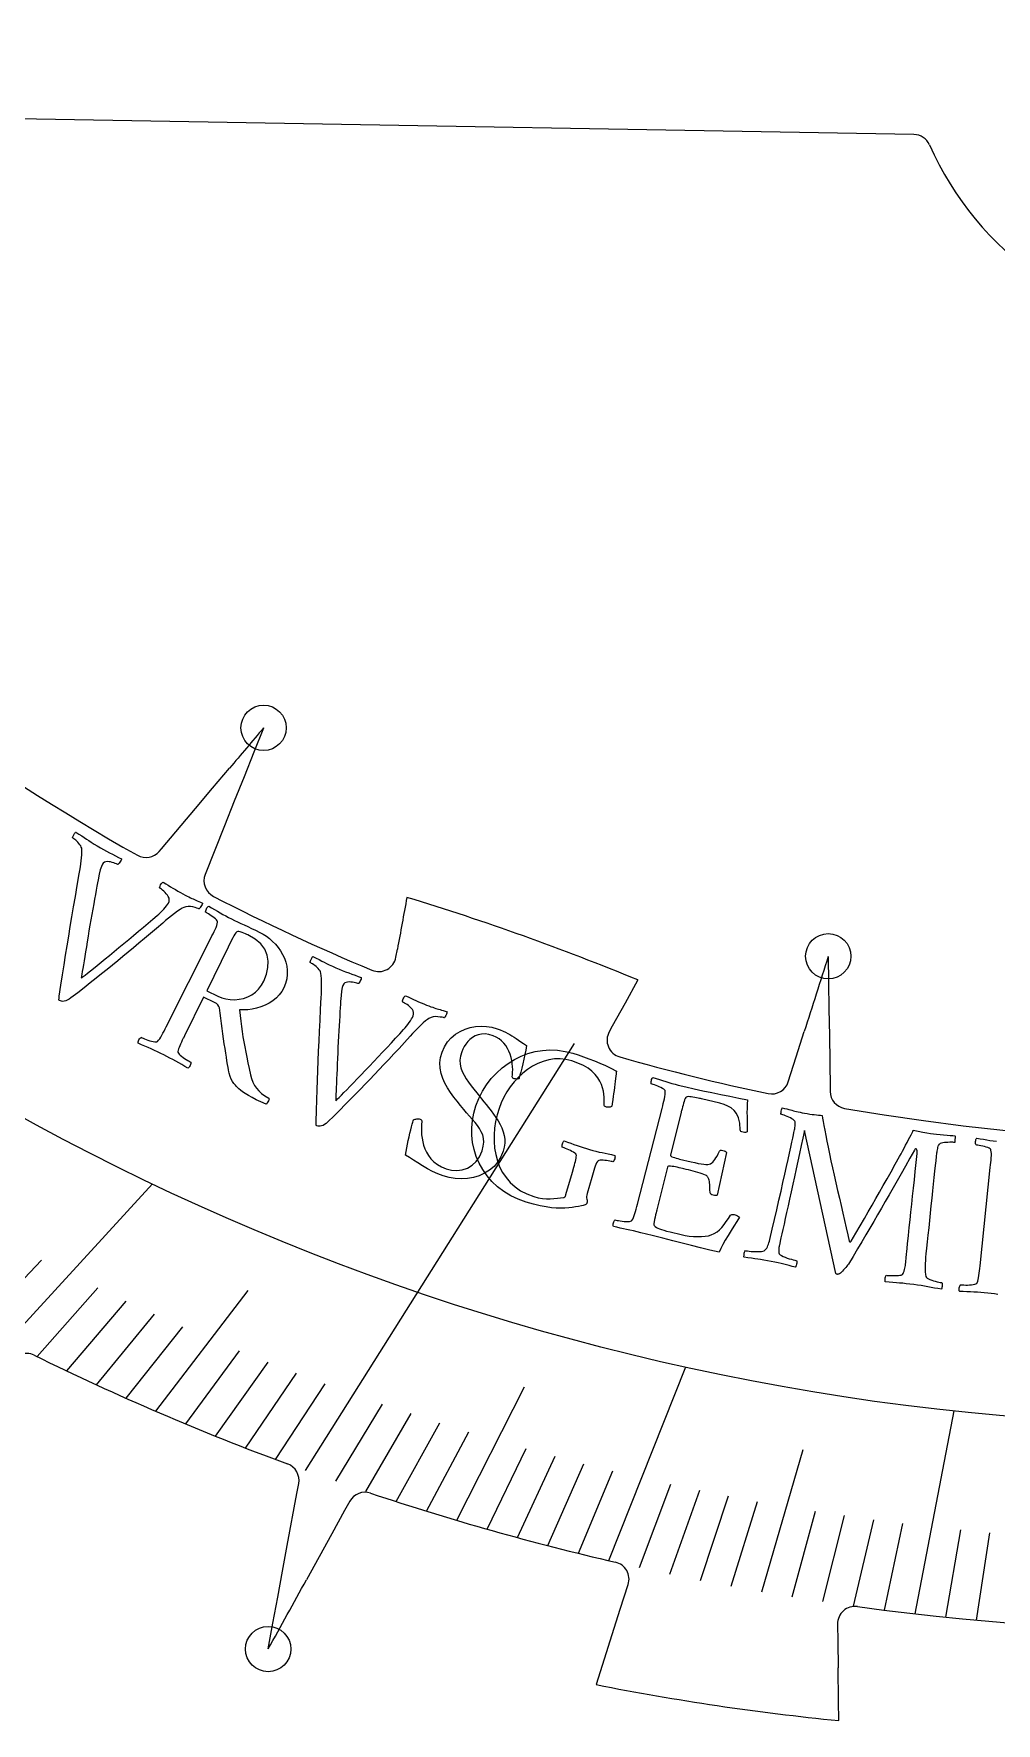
# Model space of a CAD drawing. Header units: millimetres. Extents: x -54 to 54, y -54 to 54.
# Drawn here: x -17.02 to -3.24, y -24.45 to -0.27 of the extents above; entities that cross this region are included whole.
import ezdxf

# ---------------------------------------------------------------- set-up
doc = ezdxf.new("R2010")
doc.units = ezdxf.units.MM
for name, color, linetype in [('CUT_INNER', 6, 'Continuous'), ('CUT_OUTER', 1, 'Continuous'), ('ENGRAVE', 7, 'Continuous'), ('ENGRAVE_FINE', 8, 'Continuous'), ('TEXT', 5, 'Continuous')]:
    doc.layers.add(name, color=color, linetype=linetype)

msp = doc.modelspace()

# ---------------------------------------------------------------- linework, layer by layer
at = {"layer": 'CUT_INNER'}
for points in [[(-4.4205, -1.7112), (-26.2686, -1.3298)], [(-13.7291, -10.2052), (-13.7306, -10.2096), (-13.8679, -10.5545), (-14.0074, -10.905), (-14.147, -11.2556), (-14.2865, -11.6061), (-14.5635, -12.3019)], [(-15.2208, -11.9721), (-15.1885, -11.9339), (-14.7018, -11.3572), (-14.4584, -11.0689), (-14.2151, -10.7806)], [(-11.8349, -13.4881), (-11.8136, -13.3727)], [(-5.6456, -13.4756), (-5.6453, -13.4803), (-5.6402, -13.8515), (-5.635, -14.2287), (-5.6297, -14.606), (-5.6245, -14.9833), (-5.6193, -15.3605), (-5.6186, -15.4078)], [(-8.3722, -13.8133), (-8.3747, -13.8184), (-8.5543, -14.1434), (-8.7367, -14.4737), (-8.7808, -14.5535)], [(-6.2177, -15.2711), (-6.1034, -14.9122), (-5.9889, -14.5527)], [(-13.6622, -23.3893), (-13.6615, -23.3846), (-13.5942, -23.0196), (-13.5257, -22.6485), (-13.4572, -22.2775), (-13.3887, -21.9065), (-13.2517, -21.1644), (-13.2253, -21.0212)], [(-12.4941, -21.2753), (-12.568, -21.4091), (-12.7504, -21.7393), (-12.9329, -22.0696), (-13.1153, -22.3998)], [(-8.9657, -23.8996), (-8.9643, -23.8941), (-8.6226, -22.8213), (-8.5093, -22.4657)], [(-5.5132, -23.0332), (-5.5097, -23.283), (-5.5045, -23.6603)]]:
    msp.add_lwpolyline(points, dxfattribs=at)
for centre, radius, start, end in [((-0.002, 15.4284), 31.546, 212.9193, 240.50342), ((-4.4248, -1.9612), 0.25, 23.90625, 89), ((0, 0), 4.59, 203.90343, 327.6754), ((0.0002, 15.4303), 31.5486, 260.12175, 325.07882), ((0.0002, 15.4306), 38.5689, 262.20805, 332.22782), ((461.3217, -411.9297), 622.1381, 139.7806217, 139.8499874), ((-15.4118, -11.8108), 0.25, 240.64453, 319.83261), ((-14.3313, -12.3944), 0.25, 158.29239, 242.75391), ((-0.0769, 15.2657), 31.367, 242.73622, 247.30884), ((498.3578, -107.3453), 518.754, 169.479913, 169.563222), ((-22.2825, -47.4815), 36.4286, 67.55163, 73.07337), ((-12.0807, -13.4427), 0.25, 247.32422, 349.54239), ((1776.8684, -582.2191), 1871.0492, 162.3037723, 162.3383906), ((-8.562, -14.6744), 0.25, 151.08261, 254.00391), ((-0.0298, 15.3101), 31.4248, 254.11517, 258.10509), ((-6.4559, -15.1952), 0.25, 258.22266, 342.33261), ((-5.3687, -15.4044), 0.25, 180.79239, 259.98047), ((-17.1232, -19.4075), 0.25, 63.81473, 159.03351), ((-0.0457, 15.3233), 38.4523, 243.81618, 249.70221), ((-13.4712, -20.9758), 0.25, 349.54239, 69.78516), ((-12.2753, -21.3962), 0.25, 71.54555, 151.08261), ((-0.0236, 15.3413), 38.4766, 251.55688, 256.98228), ((-8.7475, -22.3899), 0.25, 342.33261, 76.81641), ((-1650.9693, 882.1772), 1871.0492, 331.0537723, 331.0883906), ((-5.2632, -23.0298), 0.25, 82.09658, 180.79239), ((-524.2062, -31.0229), 518.754, 0.729913, 0.813222), ((-1.8911, 11.8354), 36.4286, 258.80163, 264.32337)]:
    msp.add_arc(centre, radius, start, end, dxfattribs=at)
at = {"layer": 'CUT_OUTER'}
msp.add_circle((0, 0), 54, dxfattribs=at)
at = {"layer": 'ENGRAVE'}
for points in [[(-13.126, -20.8361), (-9.2756, -14.724)], [(-17.3911, -18.9949), (-15.3164, -16.7289)], [(-8.7864, -22.1242), (-7.6851, -19.351)], [(-4.4032, -22.8861), (-3.8444, -19.9818)]]:
    msp.add_lwpolyline(points, dxfattribs=at)
for centre, radius in [((0, 15.4308), 35.6208), ((-13.7283, -10.204), 0.324), ((-5.6454, -13.4742), 0.324), ((-13.6626, -23.3906), 0.324)]:
    msp.add_circle(centre, radius, dxfattribs=at)
at = {"layer": 'ENGRAVE_FINE'}
for points in [[(-17.812, -18.779), (-16.9062, -17.824)], [(-16.9691, -19.2048), (-16.1003, -18.2216)], [(-15.2702, -19.9867), (-13.9498, -18.2584)], [(-16.5459, -19.409), (-15.696, -18.412)], [(-16.1217, -19.6073), (-15.2909, -18.597)], [(-15.6964, -19.7999), (-14.8851, -18.7764)], [(-14.8431, -20.1678), (-14.0713, -19.1192)], [(-14.415, -20.3433), (-13.6634, -19.2825)], [(-13.9861, -20.5131), (-13.2549, -19.4405)], [(-13.5565, -20.6774), (-12.8457, -19.5933)], [(-10.9634, -21.5473), (-9.9912, -19.6368)], [(-12.6948, -20.9892), (-12.0259, -19.8832)], [(-12.2629, -21.1369), (-11.6152, -20.0204)], [(-11.8303, -21.2791), (-11.204, -20.1525)], [(-11.3971, -21.4159), (-10.7924, -20.2795)], [(-10.529, -21.6733), (-9.9679, -20.5184)], [(-6.5986, -22.5697), (-6.0037, -20.5347)], [(-10.0941, -21.794), (-9.5551, -20.6303)], [(-9.6587, -21.9094), (-9.1419, -20.7372)], [(-9.2227, -22.0194), (-8.7284, -20.8392)], [(-8.3496, -22.2237), (-7.9006, -21.0285)], [(-7.9124, -22.318), (-7.4862, -21.1159)], [(-7.4748, -22.4071), (-7.0716, -21.1983)], [(-7.0369, -22.4909), (-6.6568, -21.276)], [(-6.1601, -22.6432), (-5.8265, -21.4169)], [(-5.7212, -22.7116), (-5.411, -21.4802)], [(-5.2821, -22.7749), (-4.9954, -21.5387)], [(-4.8428, -22.8331), (-4.5797, -21.5925)], [(-3.9634, -22.9341), (-3.7477, -21.686)], [(-3.5235, -22.977), (-3.3316, -21.7257)]]:
    msp.add_lwpolyline(points, dxfattribs=at)
at = {"layer": 'TEXT'}
for points in [[(-16.1082, -11.8948), (-16.0637, -11.9206), (-16.0196, -11.9454), (-15.9758, -11.9691), (-15.9324, -11.9918), (-15.8893, -12.014), (-15.8466, -12.0361), (-15.8044, -12.058), (-15.7626, -12.0799), (-15.7644, -12.0886), (-15.7687, -12.0995), (-15.7754, -12.1126), (-15.7846, -12.128), (-15.7943, -12.1424), (-15.8028, -12.1524), (-15.8098, -12.158), (-15.8156, -12.1592), (-15.8233, -12.1554), (-15.8353, -12.1504), (-15.8515, -12.1441), (-15.8719, -12.1367), (-15.8946, -12.1295), (-15.9176, -12.1241), (-15.9409, -12.1204), (-15.9646, -12.1185), (-15.9869, -12.1201), (-16.0063, -12.1272), (-16.0227, -12.1396), (-16.0361, -12.1574), (-16.0502, -12.189), (-16.0652, -12.2368), (-16.0811, -12.3007), (-16.0977, -12.3809), (-16.1056, -12.423), (-16.1146, -12.4717), (-16.1246, -12.5268), (-16.1358, -12.5884), (-16.1477, -12.6549), (-16.1602, -12.7247), (-16.1733, -12.7978), (-16.187, -12.8742), (-16.2009, -12.9524), (-16.2144, -13.0307), (-16.2276, -13.1091), (-16.2406, -13.1877), (-16.2531, -13.2648), (-16.2651, -13.3387), (-16.2767, -13.4095), (-16.2879, -13.4771), (-16.2983, -13.54), (-16.3077, -13.597), (-16.316, -13.6479), (-16.3234, -13.6928), (-16.3294, -13.73), (-16.3337, -13.7576), (-16.3364, -13.7757), (-16.3374, -13.7843), (-16.3271, -13.7768), (-16.3088, -13.7628), (-16.2825, -13.7424), (-16.2482, -13.7154), (-16.2074, -13.6831), (-16.1616, -13.6465), (-16.1109, -13.6056), (-16.0552, -13.5604), (-15.9956, -13.5117), (-15.933, -13.4605), (-15.8675, -13.4068), (-15.7991, -13.3505), (-15.7291, -13.2927), (-15.6587, -13.2342), (-15.588, -13.1752), (-15.5169, -13.1157), (-15.4468, -13.0566), (-15.379, -12.9992), (-15.3134, -12.9434), (-15.25, -12.8893), (-15.2264, -12.8688), (-15.203, -12.8471), (-15.1801, -12.8242), (-15.1574, -12.8002), (-15.1365, -12.7763), (-15.1185, -12.7537), (-15.1036, -12.7323), (-15.0917, -12.7122), (-15.082, -12.6884), (-15.0789, -12.6651), (-15.0821, -12.6421), (-15.0918, -12.6196), (-15.1056, -12.5979), (-15.121, -12.5778), (-15.1381, -12.5591), (-15.157, -12.5419), (-15.1753, -12.5269), (-15.1908, -12.5149), (-15.2035, -12.5058), (-15.2135, -12.4996), (-15.2159, -12.4921), (-15.2149, -12.4819), (-15.2106, -12.4689), (-15.2029, -12.4531), (-15.1936, -12.4378), (-15.1844, -12.426), (-15.1754, -12.4178), (-15.1664, -12.4131), (-15.1294, -12.4353), (-15.0935, -12.457), (-15.0588, -12.4783), (-15.0252, -12.4992), (-14.9915, -12.5198), (-14.9564, -12.5404), (-14.9199, -12.561), (-14.882, -12.5815), (-14.8507, -12.598), (-14.8227, -12.6124), (-14.7981, -12.6249), (-14.7767, -12.6353), (-14.757, -12.6446), (-14.7373, -12.6536), (-14.7178, -12.6623), (-14.6983, -12.6707), (-14.6778, -12.6795), (-14.6551, -12.6894), (-14.6303, -12.7004), (-14.6033, -12.7125), (-14.6049, -12.7213), (-14.6091, -12.7325), (-14.6159, -12.7461), (-14.6254, -12.7622), (-14.6353, -12.7772), (-14.6431, -12.7875), (-14.649, -12.7931), (-14.6529, -12.7939), (-14.6648, -12.7889), (-14.6833, -12.7829), (-14.7083, -12.7759), (-14.7399, -12.7677), (-14.7743, -12.7618), (-14.8075, -12.7611), (-14.8397, -12.7657), (-14.8708, -12.7757), (-14.8947, -12.7873), (-14.9247, -12.8054), (-14.9608, -12.8302), (-15.0029, -12.8615), (-15.0473, -12.896), (-15.0899, -12.9302), (-15.1309, -12.9641), (-15.1701, -12.9977), (-15.261, -13.0754), (-15.3484, -13.1498), (-15.4321, -13.2207), (-15.5121, -13.2883), (-15.5898, -13.3534), (-15.6665, -13.4171), (-15.7421, -13.4794), (-15.8168, -13.5403), (-15.8917, -13.6009), (-15.9681, -13.6627), (-16.046, -13.7255), (-16.1255, -13.7893), (-16.2082, -13.8552), (-16.2958, -13.9241), (-16.3883, -13.996), (-16.4859, -14.071), (-16.5127, -14.09), (-16.5376, -14.1043), (-16.5607, -14.1138), (-16.5818, -14.1185), (-16.6013, -14.1194), (-16.6195, -14.1177), (-16.6365, -14.1133), (-16.6522, -14.1061), (-16.6559, -14.1025), (-16.6578, -14.0966), (-16.658, -14.0886), (-16.6565, -14.0784), (-16.6544, -14.0677), (-16.6531, -14.0583), (-16.6525, -14.0503), (-16.6526, -14.0435), (-16.6297, -13.8895), (-16.6071, -13.7408), (-16.5848, -13.5975), (-16.5629, -13.4595), (-16.5409, -13.3236), (-16.5183, -13.1868), (-16.4953, -13.0489), (-16.4716, -12.9101), (-16.4472, -12.7671), (-16.4216, -12.6168), (-16.3948, -12.4593), (-16.3667, -12.2945), (-16.3578, -12.244), (-16.3499, -12.1959), (-16.3431, -12.1501), (-16.3374, -12.1066), (-16.3331, -12.0647), (-16.3305, -12.0238), (-16.3295, -11.9838), (-16.3303, -11.9448), (-16.3321, -11.9286), (-16.3373, -11.9119), (-16.3459, -11.8947), (-16.3579, -11.8768), (-16.3719, -11.8593), (-16.3864, -11.8429), (-16.4013, -11.8278), (-16.4167, -11.8138), (-16.4314, -11.8014), (-16.4443, -11.7912), (-16.4554, -11.783), (-16.4646, -11.7769), (-16.4643, -11.7737), (-16.4607, -11.7658), (-16.4538, -11.7533), (-16.4436, -11.736), (-16.433, -11.7188), (-16.4247, -11.7063), (-16.4188, -11.6985), (-16.4154, -11.6955), (-16.3712, -11.7243), (-16.331, -11.7508), (-16.295, -11.7751), (-16.263, -11.7971), (-16.2308, -11.8188), (-16.1943, -11.8424), (-16.1534, -11.8677), (-16.1082, -11.8948)], [(-13.7812, -13.1316), (-13.7338, -13.157), (-13.6875, -13.187), (-13.6425, -13.2214), (-13.5986, -13.2603), (-13.5572, -13.3029), (-13.5195, -13.3484), (-13.4856, -13.3967), (-13.4553, -13.4478), (-13.4299, -13.5014), (-13.4104, -13.5571), (-13.397, -13.6149), (-13.3896, -13.6747), (-13.3894, -13.7361), (-13.3978, -13.7985), (-13.4146, -13.8619), (-13.44, -13.9263), (-13.4682, -13.9783), (-13.5035, -14.0261), (-13.5457, -14.0698), (-13.595, -14.1093), (-13.6493, -14.1441), (-13.7063, -14.1739), (-13.7662, -14.1985), (-13.8289, -14.2181), (-13.8923, -14.232), (-13.9541, -14.2401), (-14.0145, -14.2421), (-14.0732, -14.2383), (-14.0648, -14.3214), (-14.0557, -14.4016), (-14.0459, -14.4787), (-14.0354, -14.5528), (-14.024, -14.6254), (-14.0117, -14.6983), (-13.9983, -14.7713), (-13.984, -14.8445), (-13.9685, -14.9198), (-13.9518, -14.9991), (-13.9339, -15.0823), (-13.9148, -15.1695), (-13.8997, -15.2253), (-13.8807, -15.2763), (-13.8578, -15.3226), (-13.831, -15.364), (-13.7981, -15.4022), (-13.7572, -15.4388), (-13.7082, -15.4738), (-13.6512, -15.5072), (-13.6494, -15.5171), (-13.6512, -15.5286), (-13.6565, -15.5418), (-13.6654, -15.5566), (-13.6751, -15.5707), (-13.6829, -15.5814), (-13.6888, -15.5888), (-13.6927, -15.5928), (-13.7667, -15.5593), (-13.8335, -15.5271), (-13.8931, -15.4963), (-13.9455, -15.467), (-13.9907, -15.4397), (-14.0287, -15.4148), (-14.0596, -15.3925), (-14.0832, -15.3727), (-14.0973, -15.3578), (-14.1137, -15.3396), (-14.1324, -15.3183), (-14.1534, -15.2938), (-14.1742, -15.2651), (-14.1921, -15.2315), (-14.2072, -15.1928), (-14.2195, -15.1491), (-14.2237, -15.1286), (-14.2291, -15.1005), (-14.2357, -15.0649), (-14.2435, -15.0217), (-14.252, -14.9722), (-14.261, -14.9178), (-14.2705, -14.8584), (-14.2803, -14.7942), (-14.2904, -14.7263), (-14.3007, -14.6562), (-14.3112, -14.5839), (-14.3218, -14.5093), (-14.3322, -14.434), (-14.342, -14.3597), (-14.3511, -14.2864), (-14.3595, -14.214), (-14.3665, -14.1908), (-14.381, -14.1697), (-14.4029, -14.1505), (-14.4324, -14.1333), (-14.5861, -14.0577), (-14.8602, -14.6119), (-14.8625, -14.6164), (-14.8647, -14.621), (-14.867, -14.6256), (-14.8693, -14.6301), (-14.8715, -14.6347), (-14.8738, -14.6393), (-14.876, -14.6438), (-14.8783, -14.6484), (-14.8922, -14.6767), (-14.9052, -14.7038), (-14.9174, -14.7296), (-14.9287, -14.7542), (-14.9386, -14.7774), (-14.9465, -14.7989), (-14.9524, -14.8189), (-14.9563, -14.8372), (-14.9546, -14.8473), (-14.948, -14.8593), (-14.9366, -14.8732), (-14.9203, -14.889), (-14.901, -14.9055), (-14.8805, -14.9214), (-14.8587, -14.9367), (-14.8356, -14.9514), (-14.8137, -14.9645), (-14.7954, -14.9752), (-14.7807, -14.9834), (-14.7695, -14.9892), (-14.7689, -14.9985), (-14.7703, -15.0096), (-14.7738, -15.0225), (-14.7794, -15.0373), (-14.7864, -15.0513), (-14.794, -15.0623), (-14.8022, -15.0701), (-14.8111, -15.0747), (-14.8558, -15.0493), (-14.8997, -15.0245), (-14.9426, -15.0002), (-14.9847, -14.9766), (-15.0266, -14.9534), (-15.0694, -14.9304), (-15.1131, -14.9077), (-15.1575, -14.8851), (-15.2012, -14.8636), (-15.2455, -14.8424), (-15.2904, -14.8215), (-15.336, -14.8009), (-15.3821, -14.7805), (-15.4287, -14.7599), (-15.4758, -14.7393), (-15.5233, -14.7186), (-15.5249, -14.7087), (-15.5236, -14.6974), (-15.5194, -14.6848), (-15.5123, -14.6707), (-15.5038, -14.6574), (-15.4956, -14.6469), (-15.4876, -14.6391), (-15.4798, -14.634), (-15.4685, -14.6394), (-15.4531, -14.6463), (-15.4335, -14.6545), (-15.4099, -14.6642), (-15.3842, -14.6739), (-15.3585, -14.6823), (-15.333, -14.6894), (-15.3076, -14.6953), (-15.2847, -14.6991), (-15.2668, -14.6998), (-15.254, -14.6976), (-15.2461, -14.6923), (-15.2308, -14.6755), (-15.2154, -14.6554), (-15.2001, -14.632), (-15.1848, -14.6053), (-15.1692, -14.5763), (-15.1533, -14.546), (-15.1371, -14.5145), (-15.1204, -14.4818), (-14.4843, -13.2162), (-14.4678, -13.1832), (-14.4519, -13.1512), (-14.4367, -13.12), (-14.4222, -13.0896), (-14.4093, -13.0608), (-14.3991, -13.0342), (-14.3917, -13.0098), (-14.3869, -12.9875), (-14.3865, -12.977), (-14.3916, -12.9652), (-14.4021, -12.952), (-14.418, -12.9375), (-14.4371, -12.9224), (-14.4567, -12.9078), (-14.477, -12.8935), (-14.4979, -12.8796), (-14.5176, -12.867), (-14.5341, -12.8567), (-14.5475, -12.8488), (-14.5577, -12.8432), (-14.5579, -12.834), (-14.556, -12.823), (-14.552, -12.8102), (-14.546, -12.7957), (-14.5387, -12.7818), (-14.531, -12.7709), (-14.5228, -12.7632), (-14.5141, -12.7586), (-14.472, -12.7823), (-14.4306, -12.8058), (-14.3897, -12.8291), (-14.3494, -12.8524), (-14.3093, -12.8751), (-14.2691, -12.8972), (-14.2287, -12.9186), (-14.1882, -12.9392), (-14.1453, -12.9604), (-14.1005, -12.982), (-14.0539, -13.0039), (-14.0054, -13.0261), (-13.9543, -13.0496), (-13.9, -13.0749), (-13.8423, -13.1023), (-13.7812, -13.1316)], [(-13.7252, -13.8278), (-13.6875, -13.7308), (-13.6667, -13.6367), (-13.6628, -13.5454), (-13.6755, -13.4569), (-13.7088, -13.3737), (-13.7663, -13.298), (-13.8481, -13.2297), (-13.9542, -13.1685), (-13.9691, -13.1614), (-13.9878, -13.153), (-14.01, -13.1433), (-14.0359, -13.1323), (-14.0614, -13.123), (-14.0823, -13.1189), (-14.0987, -13.1198), (-14.1106, -13.1257), (-14.1238, -13.1393), (-14.138, -13.1582), (-14.1533, -13.1824), (-14.1697, -13.2121), (-14.1866, -13.2446), (-14.2034, -13.2774), (-14.2201, -13.3105), (-14.2367, -13.3438), (-14.541, -13.9664), (-14.3847, -14.0432), (-14.3265, -14.0674), (-14.2664, -14.0841), (-14.2043, -14.0934), (-14.1404, -14.0952), (-14.0767, -14.0895), (-14.0152, -14.076), (-13.9559, -14.0547), (-13.8988, -14.0258), (-13.8461, -13.9888), (-13.7996, -13.9435), (-13.7593, -13.8898), (-13.7252, -13.8278)], [(-12.6954, -13.6379), (-12.6481, -13.6582), (-12.6013, -13.6774), (-12.555, -13.6957), (-12.5091, -13.713), (-12.4637, -13.7298), (-12.4187, -13.7466), (-12.3741, -13.7633), (-12.33, -13.78), (-12.3308, -13.7888), (-12.3337, -13.8001), (-12.3388, -13.814), (-12.346, -13.8304), (-12.354, -13.8459), (-12.3611, -13.8568), (-12.3674, -13.8632), (-12.373, -13.8651), (-12.3811, -13.8623), (-12.3936, -13.8587), (-12.4105, -13.8545), (-12.4316, -13.8495), (-12.455, -13.8451), (-12.4785, -13.8425), (-12.5021, -13.8417), (-12.5258, -13.8426), (-12.5478, -13.8469), (-12.5662, -13.8563), (-12.581, -13.8706), (-12.5921, -13.8899), (-12.6023, -13.923), (-12.6115, -13.9722), (-12.6195, -14.0376), (-12.6263, -14.1192), (-12.6291, -14.162), (-12.6322, -14.2113), (-12.6355, -14.2673), (-12.6391, -14.3297), (-12.6429, -14.3972), (-12.6469, -14.468), (-12.6512, -14.5421), (-12.6555, -14.6197), (-12.6598, -14.6989), (-12.6638, -14.7783), (-12.6675, -14.8578), (-12.6708, -14.9374), (-12.674, -15.0154), (-12.677, -15.0902), (-12.68, -15.1619), (-12.6829, -15.2303), (-12.6857, -15.294), (-12.6881, -15.3517), (-12.6903, -15.4033), (-12.6922, -15.4488), (-12.6937, -15.4864), (-12.6946, -15.5143), (-12.6951, -15.5326), (-12.6951, -15.5412), (-12.6857, -15.5325), (-12.6692, -15.5165), (-12.6456, -15.493), (-12.6148, -15.4621), (-12.5782, -15.4251), (-12.5372, -15.3833), (-12.4917, -15.3365), (-12.4419, -15.2849), (-12.3886, -15.2294), (-12.3326, -15.1711), (-12.2741, -15.1098), (-12.213, -15.0457), (-12.1505, -14.9798), (-12.0877, -14.9134), (-12.0246, -14.8463), (-11.9612, -14.7786), (-11.8987, -14.7115), (-11.8383, -14.6463), (-11.7799, -14.583), (-11.7235, -14.5217), (-11.7025, -14.4984), (-11.682, -14.4741), (-11.6619, -14.4486), (-11.6424, -14.4221), (-11.6244, -14.3958), (-11.6094, -14.3712), (-11.5971, -14.3481), (-11.5877, -14.3267), (-11.581, -14.302), (-11.5807, -14.2784), (-11.5867, -14.256), (-11.599, -14.2348), (-11.6153, -14.215), (-11.633, -14.1969), (-11.6523, -14.1804), (-11.6731, -14.1656), (-11.6931, -14.1529), (-11.7099, -14.1428), (-11.7236, -14.1353), (-11.7343, -14.1304), (-11.7375, -14.1233), (-11.7378, -14.113), (-11.7351, -14.0996), (-11.7294, -14.083), (-11.722, -14.0666), (-11.7143, -14.0538), (-11.7063, -14.0446), (-11.6979, -14.0389), (-11.6585, -14.0564), (-11.6203, -14.0737), (-11.5833, -14.0906), (-11.5474, -14.1073), (-11.5114, -14.1237), (-11.4741, -14.1399), (-11.4354, -14.156), (-11.3953, -14.1718), (-11.3623, -14.1843), (-11.3328, -14.1953), (-11.3068, -14.2047), (-11.2843, -14.2124), (-11.2636, -14.2193), (-11.243, -14.2258), (-11.2226, -14.2321), (-11.2022, -14.2381), (-11.1808, -14.2444), (-11.1571, -14.2515), (-11.1311, -14.2594), (-11.1028, -14.2682), (-11.1034, -14.277), (-11.1062, -14.2887), (-11.1114, -14.3031), (-11.1188, -14.3202), (-11.1268, -14.3363), (-11.1333, -14.3474), (-11.1385, -14.3537), (-11.1422, -14.355), (-11.1547, -14.3515), (-11.1738, -14.3477), (-11.1995, -14.3437), (-11.2318, -14.3395), (-11.2666, -14.3377), (-11.2997, -14.341), (-11.3311, -14.3495), (-11.3608, -14.3632), (-11.3832, -14.3775), (-11.4107, -14.3991), (-11.4435, -14.4281), (-11.4816, -14.4643), (-11.5215, -14.5039), (-11.5597, -14.543), (-11.5962, -14.5815), (-11.6311, -14.6196), (-11.712, -14.7078), (-11.7898, -14.7921), (-11.8643, -14.8726), (-11.9356, -14.9493), (-12.0049, -15.0233), (-12.0733, -15.0958), (-12.1409, -15.1668), (-12.2077, -15.2362), (-12.2747, -15.3055), (-12.3431, -15.376), (-12.4129, -15.4477), (-12.4841, -15.5207), (-12.5582, -15.596), (-12.6369, -15.675), (-12.7201, -15.7576), (-12.8079, -15.8437), (-12.8322, -15.8659), (-12.8552, -15.883), (-12.877, -15.8952), (-12.8973, -15.9025), (-12.9166, -15.9058), (-12.9349, -15.9062), (-12.9523, -15.9039), (-12.9688, -15.8987), (-12.9729, -15.8955), (-12.9755, -15.8899), (-12.9766, -15.882), (-12.9763, -15.8717), (-12.9756, -15.8608), (-12.9754, -15.8514), (-12.9758, -15.8433), (-12.9767, -15.8366), (-12.9726, -15.6809), (-12.968, -15.5306), (-12.9632, -15.3856), (-12.958, -15.246), (-12.9526, -15.1085), (-12.9467, -14.9699), (-12.9404, -14.8303), (-12.9337, -14.6896), (-12.9267, -14.5447), (-12.9194, -14.3924), (-12.9118, -14.2328), (-12.9038, -14.0658), (-12.901, -14.0147), (-12.899, -13.9659), (-12.8978, -13.9196), (-12.8974, -13.8758), (-12.8981, -13.8337), (-12.9005, -13.7927), (-12.9044, -13.7529), (-12.9099, -13.7143), (-12.9135, -13.6985), (-12.9207, -13.6826), (-12.9313, -13.6664), (-12.9454, -13.6502), (-12.9614, -13.6344), (-12.9778, -13.62), (-12.9944, -13.6067), (-13.0114, -13.5947), (-13.0275, -13.5842), (-13.0415, -13.5756), (-13.0535, -13.5688), (-13.0634, -13.5639), (-13.0635, -13.5607), (-13.0609, -13.5524), (-13.0556, -13.5391), (-13.0475, -13.5207), (-13.039, -13.5023), (-13.0323, -13.4889), (-13.0274, -13.4805), (-13.0243, -13.4771), (-12.977, -13.5004), (-12.934, -13.5219), (-12.8952, -13.5416), (-12.8608, -13.5596), (-12.8263, -13.5773), (-12.7872, -13.5963), (-12.7436, -13.6165), (-12.6954, -13.6379)], [(-10.3857, -14.5121), (-10.3406, -14.5285), (-10.2999, -14.5449), (-10.2637, -14.5612), (-10.232, -14.5775), (-10.2025, -14.5944), (-10.1729, -14.6124), (-10.1432, -14.6315), (-10.1135, -14.6517), (-10.0818, -14.6736), (-10.0464, -14.6975), (-10.0071, -14.7235), (-9.9639, -14.7517), (-9.9756, -14.8164), (-9.9884, -14.8818), (-10.0026, -14.9478), (-10.018, -15.0146), (-10.0332, -15.0775), (-10.0466, -15.1317), (-10.0582, -15.1774), (-10.0682, -15.2145), (-10.0708, -15.222), (-10.0767, -15.2273), (-10.0858, -15.2305), (-10.098, -15.2315), (-10.1111, -15.231), (-10.1227, -15.23), (-10.1328, -15.2284), (-10.1414, -15.2261), (-10.1515, -15.2218), (-10.1599, -15.2164), (-10.1665, -15.2097), (-10.1715, -15.2018), (-10.1662, -15.17), (-10.1631, -15.1348), (-10.1624, -15.0961), (-10.1639, -15.054), (-10.1682, -15.01), (-10.1755, -14.9659), (-10.186, -14.9216), (-10.1996, -14.8772), (-10.2166, -14.8337), (-10.2373, -14.7924), (-10.2615, -14.7531), (-10.2895, -14.7159), (-10.3214, -14.6822), (-10.3578, -14.6534), (-10.3986, -14.6295), (-10.4439, -14.6105), (-10.5032, -14.5937), (-10.5583, -14.5858), (-10.6093, -14.587), (-10.6563, -14.5972), (-10.6993, -14.6143), (-10.7385, -14.6364), (-10.7739, -14.6634), (-10.8056, -14.6954), (-10.8333, -14.7303), (-10.8571, -14.7662), (-10.8769, -14.8031), (-10.8927, -14.8409), (-10.9102, -14.9021), (-10.9179, -14.9609), (-10.9157, -15.0174), (-10.9036, -15.0716), (-10.8839, -15.1241), (-10.859, -15.1758), (-10.8288, -15.2266), (-10.7933, -15.2765), (-10.7551, -15.3261), (-10.7167, -15.3761), (-10.6781, -15.4266), (-10.6393, -15.4775), (-10.6089, -15.5155), (-10.5769, -15.5554), (-10.5432, -15.5972), (-10.5078, -15.6408), (-10.4722, -15.6859), (-10.4379, -15.7324), (-10.4047, -15.7802), (-10.3728, -15.8293), (-10.3439, -15.8797), (-10.3197, -15.9314), (-10.3002, -15.9844), (-10.2856, -16.0386), (-10.2771, -16.094), (-10.2765, -16.1501), (-10.2836, -16.2071), (-10.2986, -16.2648), (-10.3316, -16.3459), (-10.375, -16.4181), (-10.4288, -16.4813), (-10.4931, -16.5354), (-10.565, -16.5801), (-10.6417, -16.6151), (-10.7231, -16.6404), (-10.8091, -16.6558), (-10.8971, -16.6613), (-10.9844, -16.6568), (-11.0709, -16.6423), (-11.1564, -16.6177), (-11.235, -16.5877), (-11.3106, -16.5537), (-11.3831, -16.5155), (-11.4525, -16.4734), (-11.5186, -16.4306), (-11.5812, -16.3907), (-11.6405, -16.3537), (-11.6964, -16.3196), (-11.6885, -16.2691), (-11.6794, -16.2173), (-11.669, -16.1641), (-11.6574, -16.1095), (-11.6454, -16.056), (-11.6338, -16.006), (-11.6225, -15.9595), (-11.6115, -15.9164), (-11.6017, -15.8791), (-11.5936, -15.8497), (-11.5874, -15.8282), (-11.5829, -15.8147), (-11.5718, -15.8101), (-11.5603, -15.8063), (-11.5485, -15.8034), (-11.5362, -15.8012), (-11.524, -15.8002), (-11.512, -15.8006), (-11.5004, -15.8025), (-11.4891, -15.8059), (-11.4768, -15.8125), (-11.4686, -15.8216), (-11.4645, -15.8333), (-11.4645, -15.8475), (-11.4674, -15.8742), (-11.4691, -15.9059), (-11.4698, -15.9429), (-11.4694, -15.985), (-11.4667, -16.0306), (-11.4606, -16.0781), (-11.451, -16.1276), (-11.4379, -16.1789), (-11.4202, -16.2304), (-11.3968, -16.28), (-11.3675, -16.3278), (-11.3325, -16.3738), (-11.2903, -16.4164), (-11.2397, -16.454), (-11.1806, -16.4866), (-11.113, -16.5141), (-11.0366, -16.5335), (-10.9607, -16.5384), (-10.8855, -16.5288), (-10.8109, -16.5046), (-10.7421, -16.4657), (-10.6843, -16.4115), (-10.6374, -16.3423), (-10.6013, -16.258), (-10.5842, -16.1943), (-10.5769, -16.1354), (-10.5794, -16.0813), (-10.5918, -16.0319), (-10.6116, -15.9853), (-10.6366, -15.9397), (-10.6667, -15.8949), (-10.7019, -15.851), (-10.7403, -15.8069), (-10.7802, -15.7612), (-10.8215, -15.7141), (-10.8641, -15.6656), (-10.9106, -15.6087), (-10.9573, -15.5495), (-11.0042, -15.4882), (-11.0511, -15.4247), (-11.0949, -15.359), (-11.1322, -15.2912), (-11.1631, -15.2214), (-11.1874, -15.1495), (-11.2023, -15.076), (-11.2046, -15.0012), (-11.1944, -14.9251), (-11.1718, -14.8477), (-11.1369, -14.7695), (-11.0934, -14.7005), (-11.0415, -14.6408), (-10.9811, -14.5902), (-10.9147, -14.5488), (-10.8446, -14.5166), (-10.7709, -14.4934), (-10.6936, -14.4793), (-10.615, -14.4742), (-10.5375, -14.4779), (-10.4611, -14.4906), (-10.3857, -14.5121)], [(-9.3067, -16.563), (-9.3053, -16.5581), (-9.3039, -16.5532), (-9.3025, -16.5484), (-9.301, -16.5435), (-9.2996, -16.5386), (-9.2982, -16.5337), (-9.2968, -16.5288), (-9.2953, -16.5239), (-9.2866, -16.4936), (-9.2785, -16.4647), (-9.2711, -16.4371), (-9.2642, -16.4109), (-9.2585, -16.3864), (-9.2545, -16.3638), (-9.2521, -16.3431), (-9.2514, -16.3244), (-9.253, -16.3139), (-9.2604, -16.3028), (-9.2736, -16.2911), (-9.2925, -16.2788), (-9.3147, -16.2665), (-9.3374, -16.255), (-9.3608, -16.2441), (-9.3848, -16.2339), (-9.4073, -16.2249), (-9.4261, -16.2176), (-9.4413, -16.2121), (-9.4528, -16.2083), (-9.4549, -16.1993), (-9.4552, -16.1881), (-9.4537, -16.1748), (-9.4505, -16.1594), (-9.4459, -16.1444), (-9.4402, -16.1323), (-9.4335, -16.1233), (-9.4256, -16.1172), (-9.3782, -16.1333), (-9.3317, -16.1495), (-9.2862, -16.1658), (-9.2415, -16.1822), (-9.1971, -16.1983), (-9.1525, -16.2134), (-9.1076, -16.2277), (-9.0624, -16.2411), (-9.0161, -16.2539), (-8.971, -16.2653), (-8.927, -16.2756), (-8.8842, -16.2845), (-8.8412, -16.2932), (-8.7964, -16.3028), (-8.7499, -16.3132), (-8.7017, -16.3245), (-8.6982, -16.3338), (-8.6973, -16.3451), (-8.6988, -16.3583), (-8.7029, -16.3735), (-8.7084, -16.3883), (-8.7142, -16.4003), (-8.7203, -16.4096), (-8.7268, -16.4162), (-8.7385, -16.4133), (-8.754, -16.4101), (-8.7733, -16.4064), (-8.7964, -16.4023), (-8.8212, -16.3986), (-8.8454, -16.3958), (-8.869, -16.3941), (-8.892, -16.3934), (-8.9126, -16.3944), (-8.9291, -16.3976), (-8.9413, -16.4031), (-8.9494, -16.4108), (-8.9612, -16.4303), (-8.9723, -16.4529), (-8.9827, -16.4789), (-8.9926, -16.5081), (-9.0022, -16.5395), (-9.012, -16.5723), (-9.0219, -16.6063), (-9.032, -16.6417), (-9.0955, -16.8673), (-9.1014, -16.8921), (-9.1043, -16.9142), (-9.1042, -16.9336), (-9.1011, -16.9504), (-9.0975, -16.9655), (-9.096, -16.98), (-9.0966, -16.994), (-9.0992, -17.0074), (-9.1016, -17.0135), (-9.1052, -17.0189), (-9.1098, -17.0236), (-9.1156, -17.0275), (-9.1243, -17.0312), (-9.1375, -17.0354), (-9.1554, -17.0401), (-9.1779, -17.0452), (-9.2192, -17.0532), (-9.2633, -17.0607), (-9.3103, -17.0678), (-9.3602, -17.0744), (-9.4141, -17.0792), (-9.4735, -17.0805), (-9.5382, -17.0784), (-9.6082, -17.0729), (-9.6853, -17.0624), (-9.7712, -17.0455), (-9.8658, -17.0222), (-9.969, -16.9924), (-10.0841, -16.9512), (-10.1907, -16.9007), (-10.2889, -16.8412), (-10.3785, -16.7727), (-10.4591, -16.6968), (-10.53, -16.6153), (-10.5913, -16.5283), (-10.6429, -16.4357), (-10.6846, -16.3391), (-10.7161, -16.24), (-10.7374, -16.1384), (-10.7487, -16.0343), (-10.7495, -15.9291), (-10.7397, -15.8241), (-10.7194, -15.7194), (-10.6887, -15.615), (-10.6463, -15.5075), (-10.5954, -15.4068), (-10.5363, -15.3128), (-10.4688, -15.2253), (-10.3945, -15.1451), (-10.3147, -15.0728), (-10.2294, -15.0082), (-10.1386, -14.9514), (-10.0434, -14.9035), (-9.9448, -14.8657), (-9.8428, -14.838), (-9.7373, -14.8202), (-9.6297, -14.8133), (-9.5211, -14.8182), (-9.4115, -14.8348), (-9.3008, -14.8631), (-9.2259, -14.8869), (-9.1497, -14.9126), (-9.0722, -14.9403), (-8.9933, -14.97), (-8.9139, -15.0022), (-8.8348, -15.0377), (-8.7558, -15.0763), (-8.6771, -15.1182), (-8.6776, -15.1226), (-8.6791, -15.1358), (-8.6816, -15.1577), (-8.6852, -15.1883), (-8.6895, -15.2248), (-8.6944, -15.2643), (-8.7, -15.3066), (-8.7061, -15.3519), (-8.7123, -15.3975), (-8.7181, -15.4411), (-8.7236, -15.4826), (-8.7286, -15.522), (-8.7331, -15.5563), (-8.7368, -15.5828), (-8.7397, -15.6012), (-8.742, -15.6117), (-8.7438, -15.6183), (-8.7488, -15.6239), (-8.757, -15.6287), (-8.7683, -15.6325), (-8.7813, -15.6351), (-8.7941, -15.6358), (-8.8069, -15.6349), (-8.8196, -15.6321), (-8.8302, -15.6285), (-8.8395, -15.6238), (-8.8478, -15.6182), (-8.8549, -15.6115), (-8.8533, -15.5899), (-8.8525, -15.5627), (-8.8525, -15.5301), (-8.8532, -15.4919), (-8.8565, -15.4499), (-8.8643, -15.4057), (-8.8765, -15.3593), (-8.8931, -15.3107), (-8.9157, -15.2616), (-8.946, -15.2136), (-8.9839, -15.1665), (-9.0294, -15.1205), (-9.0843, -15.0771), (-9.1506, -15.0378), (-9.2282, -15.0028), (-9.3172, -14.9718), (-9.4006, -14.9515), (-9.4831, -14.9422), (-9.5649, -14.9438), (-9.6461, -14.9563), (-9.7257, -14.9784), (-9.8028, -15.0088), (-9.8774, -15.0474), (-9.9495, -15.0942), (-10.0182, -15.1479), (-10.0824, -15.2071), (-10.1421, -15.2717), (-10.1973, -15.3417), (-10.2471, -15.4157), (-10.2905, -15.492), (-10.3275, -15.5706), (-10.3581, -15.6516), (-10.3855, -15.7441), (-10.4064, -15.8378), (-10.4208, -15.9328), (-10.4286, -16.0291), (-10.4291, -16.125), (-10.4216, -16.2188), (-10.406, -16.3105), (-10.3824, -16.4001), (-10.35, -16.4861), (-10.3086, -16.5668), (-10.258, -16.6424), (-10.1982, -16.7127), (-10.1287, -16.7759), (-10.0487, -16.8304), (-9.9584, -16.8761), (-9.8579, -16.9128), (-9.7962, -16.9292), (-9.7368, -16.9401), (-9.6795, -16.9457), (-9.6246, -16.9458), (-9.5723, -16.9426), (-9.523, -16.9382), (-9.4769, -16.9326), (-9.4338, -16.9258), (-9.4254, -16.9244), (-9.4187, -16.9218), (-9.4137, -16.9181), (-9.4104, -16.9132), (-9.4079, -16.9074), (-9.4055, -16.9009), (-9.403, -16.8937), (-9.4006, -16.8859)], [(-7.7943, -15.3168), (-7.683, -15.3441), (-7.5659, -15.3711), (-7.4428, -15.3978), (-7.3138, -15.4241), (-7.1828, -15.4503), (-7.0536, -15.4768), (-6.9261, -15.5037), (-6.8003, -15.5309), (-6.805, -15.5929), (-6.8079, -15.6527), (-6.8091, -15.7102), (-6.8085, -15.7656), (-6.8072, -15.8202), (-6.8065, -15.8755), (-6.8063, -15.9316), (-6.8067, -15.9884), (-6.8177, -15.9936), (-6.8311, -15.9962), (-6.8468, -15.996), (-6.8649, -15.9932), (-6.883, -15.9877), (-6.8957, -15.9803), (-6.9029, -15.9711), (-6.9047, -15.9601), (-6.9133, -15.8649), (-6.9308, -15.7865), (-6.9574, -15.7246), (-6.9929, -15.6795), (-7.0357, -15.6455), (-7.0839, -15.6171), (-7.1375, -15.5944), (-7.1965, -15.5772), (-7.4622, -15.5144), (-7.4736, -15.5117), (-7.4891, -15.5083), (-7.5086, -15.5041), (-7.532, -15.4992), (-7.5572, -15.4943), (-7.5817, -15.4901), (-7.6056, -15.4868), (-7.6288, -15.4842), (-7.6495, -15.4833), (-7.6657, -15.4847), (-7.6776, -15.4885), (-7.685, -15.4948), (-7.6937, -15.5115), (-7.7019, -15.5308), (-7.7099, -15.5529), (-7.7174, -15.5777), (-7.7247, -15.6041), (-7.7319, -15.631), (-7.739, -15.6583), (-7.7461, -15.6861), (-7.7488, -15.697), (-7.7512, -15.7067), (-7.7533, -15.7152), (-7.7551, -15.7224), (-7.9044, -16.3223), (-7.9033, -16.3289), (-7.8965, -16.3356), (-7.8842, -16.3424), (-7.8663, -16.3492), (-7.845, -16.356), (-7.8223, -16.3627), (-7.7983, -16.3693), (-7.773, -16.3757), (-7.6073, -16.4157), (-7.5534, -16.4281), (-7.5057, -16.4381), (-7.464, -16.4457), (-7.4284, -16.4509), (-7.3978, -16.4535), (-7.371, -16.4529), (-7.348, -16.4493), (-7.3288, -16.4426), (-7.3119, -16.4328), (-7.2961, -16.4196), (-7.2812, -16.4032), (-7.2673, -16.3835), (-7.2532, -16.3602), (-7.2378, -16.3328), (-7.2211, -16.3013), (-7.203, -16.2658), (-7.1966, -16.2566), (-7.1861, -16.2514), (-7.1714, -16.2501), (-7.1524, -16.2529), (-7.1347, -16.258), (-7.1202, -16.2645), (-7.109, -16.2724), (-7.1011, -16.2818), (-7.2377, -16.8917), (-7.2473, -16.8957), (-7.2597, -16.8972), (-7.2752, -16.8964), (-7.2935, -16.8931), (-7.3111, -16.8876), (-7.3243, -16.88), (-7.3332, -16.8704), (-7.3377, -16.8587), (-7.3389, -16.8131), (-7.3405, -16.774), (-7.3425, -16.7417), (-7.345, -16.716), (-7.3478, -16.6953), (-7.351, -16.678), (-7.3545, -16.6641), (-7.3583, -16.6537), (-7.3627, -16.6451), (-7.3679, -16.6371), (-7.3738, -16.6295), (-7.3805, -16.6224), (-7.3899, -16.6138), (-7.4049, -16.6051), (-7.4254, -16.5961), (-7.4515, -16.5868), (-7.4811, -16.5775), (-7.5122, -16.5683), (-7.5448, -16.5591), (-7.579, -16.5499), (-7.6134, -16.541), (-7.6468, -16.5324), (-7.6793, -16.5243), (-7.7107, -16.5166), (-7.7327, -16.5115), (-7.7561, -16.5061), (-7.781, -16.5006), (-7.8073, -16.4949), (-7.8336, -16.4896), (-7.8581, -16.4851), (-7.8808, -16.4815), (-7.9018, -16.4787), (-7.9197, -16.4776), (-7.9331, -16.4792), (-7.9419, -16.4835), (-7.9463, -16.4904), (-8.0989, -17.1035), (-8.0998, -17.1072), (-8.1009, -17.1117), (-8.1023, -17.1171), (-8.1038, -17.1233), (-8.1099, -17.148), (-8.1165, -17.1761), (-8.1238, -17.2075), (-8.1317, -17.2423), (-8.1382, -17.2751), (-8.1412, -17.3003), (-8.1409, -17.3181), (-8.1371, -17.3285), (-8.122, -17.3433), (-8.1045, -17.3563), (-8.0845, -17.3674), (-8.0621, -17.3768), (-8.0348, -17.3857), (-8.0006, -17.3958), (-7.9592, -17.4068), (-7.9107, -17.4188), (-7.753, -17.4564), (-7.6941, -17.4687), (-7.6349, -17.4779), (-7.5755, -17.484), (-7.5159, -17.487), (-7.4587, -17.4865), (-7.407, -17.4821), (-7.3606, -17.4738), (-7.3195, -17.4617), (-7.2773, -17.444), (-7.2381, -17.4201), (-7.2021, -17.3901), (-7.1692, -17.3539), (-7.1378, -17.3137), (-7.1065, -17.2715), (-7.0753, -17.2274), (-7.0442, -17.1812), (-7.0369, -17.1737), (-7.026, -17.1695), (-7.0115, -17.1687), (-6.9933, -17.1713), (-6.9661, -17.1785), (-6.9444, -17.187), (-6.9283, -17.1969), (-6.9176, -17.2083), (-6.9558, -17.2707), (-6.9956, -17.335), (-7.037, -17.401), (-7.08, -17.4689), (-7.1208, -17.5354), (-7.1558, -17.5976), (-7.1848, -17.6554), (-7.2078, -17.7088), (-7.3411, -17.6791), (-7.4736, -17.6481), (-7.6054, -17.6159), (-7.7365, -17.5824), (-7.8714, -17.5475), (-8.0148, -17.5107), (-8.1666, -17.4721), (-8.3268, -17.4315), (-8.3824, -17.4177), (-8.4353, -17.4051), (-8.4853, -17.3939), (-8.5326, -17.3839), (-8.5788, -17.3742), (-8.6256, -17.3635), (-8.6732, -17.352), (-8.7214, -17.3395), (-8.725, -17.3302), (-8.7262, -17.3189), (-8.7248, -17.3057), (-8.7208, -17.2905), (-8.7154, -17.2756), (-8.7096, -17.2636), (-8.7035, -17.2542), (-8.6969, -17.2476), (-8.6847, -17.2505), (-8.6682, -17.2539), (-8.6474, -17.2578), (-8.6222, -17.2621), (-8.595, -17.2661), (-8.5682, -17.2689), (-8.5417, -17.2704), (-8.5156, -17.2708), (-8.4925, -17.2695), (-8.4748, -17.2664), (-8.4628, -17.2614), (-8.4562, -17.2546), (-8.4448, -17.235), (-8.4341, -17.2121), (-8.4241, -17.1859), (-8.4148, -17.1565), (-8.4059, -17.1248), (-8.3968, -17.0919), (-8.3877, -17.0576), (-8.3784, -17.0221), (-8.0243, -15.6506), (-8.0152, -15.6149), (-8.0065, -15.5802), (-7.9984, -15.5465), (-7.9906, -15.5137), (-7.9842, -15.4828), (-7.98, -15.4546), (-7.9779, -15.4292), (-7.9781, -15.4065), (-7.9799, -15.3961), (-7.9874, -15.3856), (-8.0004, -15.375), (-8.0191, -15.3642), (-8.041, -15.3536), (-8.0636, -15.3434), (-8.087, -15.3336), (-8.1111, -15.3243), (-8.1337, -15.316), (-8.1525, -15.3094), (-8.1676, -15.3044), (-8.1789, -15.3011), (-8.181, -15.2922), (-8.1815, -15.281), (-8.1804, -15.2677), (-8.1776, -15.2522), (-8.1734, -15.2371), (-8.1682, -15.2248), (-8.1618, -15.2155), (-8.1544, -15.2092), (-8.1081, -15.2233), (-8.0623, -15.2375), (-8.0168, -15.2517), (-7.9718, -15.266), (-7.9271, -15.2798), (-7.8826, -15.2929), (-7.8383, -15.3052), (-7.7943, -15.3168)], [(-5.9863, -15.7193), (-5.9477, -15.7264), (-5.9113, -15.7323), (-5.8772, -15.7371), (-5.8454, -15.7409), (-5.8153, -15.744), (-5.7864, -15.7471), (-5.7588, -15.7502), (-5.7324, -15.7532), (-5.7274, -15.7915), (-5.7198, -15.8393), (-5.7095, -15.8966), (-5.6965, -15.9635), (-5.6815, -16.0384), (-5.665, -16.1197), (-5.647, -16.2076), (-5.6275, -16.302), (-5.6067, -16.4011), (-5.5846, -16.5031), (-5.5614, -16.6081), (-5.5369, -16.7161), (-5.5119, -16.8254), (-5.487, -16.9344), (-5.4621, -17.0431), (-5.4374, -17.1516), (-5.4131, -17.2579), (-5.3897, -17.3604), (-5.3671, -17.4591), (-5.3454, -17.5539), (-5.3438, -17.5572), (-5.3412, -17.5598), (-5.3376, -17.5617), (-5.333, -17.5628), (-5.3283, -17.5627), (-5.3241, -17.5608), (-5.3205, -17.5571), (-5.3174, -17.5516), (-5.2505, -17.4382), (-5.1874, -17.3303), (-5.1281, -17.228), (-5.0724, -17.1313), (-5.0187, -17.0374), (-4.9649, -16.9434), (-4.9112, -16.8494), (-4.8575, -16.7553), (-4.8026, -16.6587), (-4.7453, -16.557), (-4.6857, -16.4503), (-4.6238, -16.3384), (-4.6033, -16.3011), (-4.5821, -16.2621), (-4.5604, -16.2214), (-4.538, -16.1792), (-4.5162, -16.1375), (-4.4961, -16.0986), (-4.4776, -16.0624), (-4.4608, -16.029), (-4.4468, -16.0009), (-4.4368, -15.9809), (-4.4308, -15.9689), (-4.4288, -15.9649), (-4.3575, -15.9793), (-4.2927, -15.9915), (-4.2346, -16.0013), (-4.1832, -16.0088), (-4.1401, -16.0143), (-4.0944, -16.0196), (-4.046, -16.0248), (-3.9949, -16.0299), (-3.9454, -16.0344), (-3.9017, -16.0381), (-3.8638, -16.0411), (-3.8318, -16.0433), (-3.8309, -16.0492), (-3.8305, -16.0597), (-3.8307, -16.0749), (-3.8315, -16.0947), (-3.8324, -16.114), (-3.8331, -16.1278), (-3.8335, -16.1361), (-3.8336, -16.1389), (-3.8467, -16.1377), (-3.8632, -16.137), (-3.8833, -16.1367), (-3.907, -16.1367), (-3.9321, -16.1375), (-3.9568, -16.1391), (-3.9809, -16.1416), (-4.0046, -16.1451), (-4.0258, -16.1494), (-4.0427, -16.1548), (-4.0552, -16.1611), (-4.0633, -16.1684), (-4.0694, -16.1804), (-4.0748, -16.1943), (-4.0797, -16.2099), (-4.084, -16.2274), (-4.0878, -16.2453), (-4.091, -16.2624), (-4.0937, -16.2788), (-4.096, -16.2943), (-4.1005, -16.3421), (-4.1064, -16.4009), (-4.1137, -16.4705), (-4.1225, -16.5512), (-4.1322, -16.6399), (-4.1423, -16.734), (-4.1529, -16.8334), (-4.1639, -16.938), (-4.1752, -17.045), (-4.1863, -17.1513), (-4.1973, -17.257), (-4.2083, -17.3621), (-4.2189, -17.4639), (-4.2289, -17.5598), (-4.2384, -17.6497), (-4.2474, -17.7338), (-4.2514, -17.7806), (-4.2549, -17.8261), (-4.2578, -17.8705), (-4.26, -17.9137), (-4.2607, -17.9547), (-4.2588, -17.9926), (-4.2544, -18.0274), (-4.2473, -18.0591), (-4.2411, -18.0711), (-4.2294, -18.0823), (-4.2125, -18.0927), (-4.1902, -18.1022), (-4.1651, -18.1109), (-4.1397, -18.1188), (-4.1139, -18.1258), (-4.0878, -18.132), (-4.064, -18.1371), (-4.045, -18.141), (-4.0309, -18.1437), (-4.0216, -18.1451), (-4.0172, -18.1581), (-4.0148, -18.172), (-4.0145, -18.1867), (-4.0162, -18.2022), (-4.0189, -18.2165), (-4.0215, -18.2277), (-4.0238, -18.2356), (-4.026, -18.2404), (-4.0752, -18.2311), (-4.1236, -18.2221), (-4.1715, -18.2133), (-4.2187, -18.2048), (-4.2666, -18.1965), (-4.3165, -18.1885), (-4.3684, -18.1809), (-4.4223, -18.1735), (-4.4787, -18.1663), (-4.5314, -18.1602), (-4.5803, -18.1552), (-4.6254, -18.1513), (-4.6705, -18.1477), (-4.7195, -18.1437), (-4.7725, -18.1394), (-4.8293, -18.1346), (-4.8302, -18.1293), (-4.8308, -18.1206), (-4.8308, -18.1086), (-4.8303, -18.0932), (-4.8289, -18.0772), (-4.8259, -18.063), (-4.8216, -18.0507), (-4.8157, -18.0404), (-4.8039, -18.0418), (-4.789, -18.043), (-4.7711, -18.0439), (-4.7501, -18.0447), (-4.7275, -18.0451), (-4.7048, -18.0451), (-4.6821, -18.0446), (-4.6593, -18.0437), (-4.638, -18.0423), (-4.6196, -18.0402), (-4.6042, -18.0375), (-4.5918, -18.0342), (-4.5829, -18.0279), (-4.5747, -18.0168), (-4.567, -18.0009), (-4.5601, -17.9802), (-4.554, -17.9579), (-4.549, -17.9372), (-4.5451, -17.918), (-4.5423, -17.9004), (-4.5398, -17.8805), (-4.5373, -17.8578), (-4.5349, -17.8323), (-4.5326, -17.804), (-4.5302, -17.7757), (-4.5278, -17.7502), (-4.5254, -17.7275), (-4.5229, -17.7076), (-4.5101, -17.5888), (-4.4976, -17.4724), (-4.4854, -17.3582), (-4.4735, -17.2464), (-4.4617, -17.1351), (-4.4496, -17.0225), (-4.4374, -16.9087), (-4.425, -16.7936), (-4.4123, -16.6757), (-4.3994, -16.5533), (-4.3863, -16.4264), (-4.373, -16.295), (-4.3726, -16.2889), (-4.3726, -16.2805), (-4.3732, -16.2699), (-4.3744, -16.2571), (-4.3766, -16.2448), (-4.3805, -16.2357), (-4.386, -16.2298), (-4.3933, -16.2271), (-4.3969, -16.2281), (-4.4014, -16.232), (-4.4066, -16.2387), (-4.4127, -16.2484), (-4.4778, -16.3655), (-4.5407, -16.4782), (-4.6014, -16.5864), (-4.6599, -16.6901), (-4.717, -16.7907), (-4.7735, -16.8893), (-4.8294, -16.9861), (-4.8845, -17.081), (-4.9397, -17.1753), (-4.9954, -17.2703), (-5.0517, -17.3661), (-5.1086, -17.4626), (-5.1669, -17.5612), (-5.2276, -17.6635), (-5.2907, -17.7695), (-5.3563, -17.8791), (-5.3621, -17.8867), (-5.3705, -17.8974), (-5.3817, -17.9111), (-5.3955, -17.9278), (-5.4108, -17.9456), (-5.4261, -17.9628), (-5.4416, -17.9793), (-5.4572, -17.9952), (-5.4723, -18.0088), (-5.486, -18.0184), (-5.4985, -18.0243), (-5.5096, -18.0262), (-5.5139, -18.0266), (-5.5192, -18.0255), (-5.5256, -18.0229), (-5.533, -18.0189), (-5.5345, -18.0171), (-5.536, -18.0158), (-5.5376, -18.0149), (-5.5393, -18.0144), (-5.9876, -15.9681), (-6.0099, -16.0753), (-6.033, -16.1842), (-6.0568, -16.2946), (-6.0813, -16.4066), (-6.106, -16.5186), (-6.1302, -16.629), (-6.1538, -16.7377), (-6.177, -16.8448), (-6.1994, -16.9485), (-6.2208, -17.047), (-6.2413, -17.1402), (-6.2607, -17.2283), (-6.2788, -17.3095), (-6.2951, -17.3825), (-6.3096, -17.4472), (-6.3222, -17.5035), (-6.3326, -17.5498), (-6.3404, -17.5844), (-6.3454, -17.6071), (-6.3477, -17.618), (-6.3498, -17.63), (-6.3516, -17.6427), (-6.3531, -17.6562), (-6.3542, -17.6703), (-6.355, -17.6843), (-6.3551, -17.6974), (-6.3545, -17.7095), (-6.3534, -17.7206), (-6.3473, -17.7333), (-6.3349, -17.7458), (-6.3161, -17.7582), (-6.2909, -17.7706), (-6.2623, -17.7824), (-6.2333, -17.7931), (-6.2038, -17.8028), (-6.174, -17.8115), (-6.1468, -17.8188), (-6.1254, -17.8244), (-6.1099, -17.8282), (-6.1002, -17.8303), (-6.096, -17.8395), (-6.0944, -17.8512), (-6.0955, -17.8655), (-6.0992, -17.8823), (-6.1039, -17.8985), (-6.1079, -17.9109), (-6.1113, -17.9196), (-6.1139, -17.9245), (-6.161, -17.9125), (-6.2047, -17.9013), (-6.245, -17.8908), (-6.2819, -17.8812), (-6.3196, -17.8718), (-6.362, -17.8621), (-6.4092, -17.8521), (-6.4611, -17.8417), (-6.5166, -17.8312), (-6.5675, -17.8222), (-6.6139, -17.8146), (-6.6557, -17.8085), (-6.6975, -17.8028), (-6.7441, -17.7963), (-6.7954, -17.789), (-6.8514, -17.7809), (-6.8521, -17.7755), (-6.852, -17.7669), (-6.8513, -17.7549), (-6.8499, -17.7395), (-6.8475, -17.7236), (-6.8438, -17.7096), (-6.8386, -17.6977), (-6.8322, -17.6877), (-6.8195, -17.6899), (-6.8018, -17.6922), (-6.7791, -17.6947), (-6.7513, -17.6974), (-6.7211, -17.6996), (-6.6909, -17.701), (-6.6607, -17.7014), (-6.6306, -17.7009), (-6.6032, -17.6991), (-6.5811, -17.6952), (-6.5644, -17.6895), (-6.553, -17.6818), (-6.5388, -17.6669), (-6.5267, -17.651), (-6.5166, -17.6341), (-6.5084, -17.6161), (-6.5013, -17.5966), (-6.4942, -17.5752), (-6.4872, -17.5518), (-6.4803, -17.5265), (-6.4468, -17.3822), (-6.4142, -17.2409), (-6.3823, -17.1024), (-6.3513, -16.9668), (-6.3216, -16.836), (-6.2937, -16.712), (-6.2676, -16.5947), (-6.2432, -16.4843), (-6.2208, -16.3823), (-6.2006, -16.2902), (-6.1826, -16.208), (-6.1667, -16.1359), (-6.1535, -16.0756), (-6.1434, -16.0292), (-6.1364, -15.9967), (-6.1325, -15.9781), (-6.1291, -15.96), (-6.1259, -15.9422), (-6.1231, -15.9248), (-6.1205, -15.9078), (-6.1186, -15.8913), (-6.1179, -15.8754), (-6.1183, -15.8602), (-6.1199, -15.8456), (-6.1237, -15.8348), (-6.1326, -15.8237), (-6.1466, -15.8121), (-6.1657, -15.8003), (-6.1876, -15.7886), (-6.2101, -15.7776), (-6.2331, -15.7674), (-6.2567, -15.7579), (-6.2787, -15.7497), (-6.2972, -15.7433), (-6.3121, -15.7386), (-6.3234, -15.7358), (-6.3242, -15.7327), (-6.3235, -15.7241), (-6.3213, -15.7099), (-6.3175, -15.6902), (-6.3133, -15.6704), (-6.3097, -15.6558), (-6.3068, -15.6466), (-6.3045, -15.6426), (-6.2701, -15.6513), (-6.2393, -15.6592), (-6.2121, -15.6664), (-6.1884, -15.6728), (-6.1665, -15.6788), (-6.1445, -15.6846), (-6.1225, -15.6901), (-6.1004, -15.6954), (-6.0767, -15.7008), (-6.0498, -15.7066), (-6.0197, -15.7127), (-5.9863, -15.7193)]]:
    msp.add_lwpolyline(points, close=True, dxfattribs=at)
msp.add_lwpolyline([(-3.2169, -18.3131), (-3.2651, -18.3069), (-3.314, -18.3011), (-3.3636, -18.2959), (-3.412, -18.2914), (-3.4609, -18.2873), (-3.5104, -18.2838), (-3.5603, -18.2808), (-3.6107, -18.2781), (-3.6616, -18.2755), (-3.7129, -18.273), (-3.7646, -18.2706), (-3.7697, -18.2619), (-3.7725, -18.2509), (-3.773, -18.2376), (-3.7714, -18.222), (-3.7682, -18.2065), (-3.7643, -18.1937), (-3.7596, -18.1836), (-3.7541, -18.1761), (-3.7416, -18.1771), (-3.7248, -18.178), (-3.7036, -18.1788), (-3.678, -18.1794), (-3.6506, -18.1792), (-3.6236, -18.178), (-3.5972, -18.1756), (-3.5714, -18.1721), (-3.5487, -18.1674), (-3.5317, -18.1617), (-3.5205, -18.155), (-3.515, -18.1473), (-3.5066, -18.1262), (-3.4994, -18.1019), (-3.4935, -18.0746), (-3.4887, -18.0441), (-3.4845, -18.0115), (-3.4804, -17.9776), (-3.4764, -17.9423), (-3.4725, -17.9058), (-3.3258, -16.497), (-3.3221, -16.4603), (-3.3187, -16.4247), (-3.3156, -16.3901), (-3.3128, -16.3566), (-3.311, -16.3251), (-3.311, -16.2966), (-3.3128, -16.2711), (-3.3163, -16.2487), (-3.3196, -16.2387), (-3.3285, -16.2294), (-3.3431, -16.2209), (-3.3632, -16.213), (-3.3864, -16.2057), (-3.4103, -16.199), (-3.4348, -16.1928), (-3.46, -16.1871), (-3.4836, -16.1823), (-3.5032, -16.1786), (-3.5188, -16.1759), (-3.5305, -16.1742), (-3.5339, -16.1657), (-3.536, -16.1548), (-3.5369, -16.1415), (-3.5365, -16.1257), (-3.5346, -16.1101), (-3.5312, -16.0972), (-3.5263, -16.0871), (-3.5199, -16.0797), (-3.472, -16.0868), (-3.4246, -16.0941), (-3.3775, -16.1014), (-3.3309, -16.1088), (-3.2847, -16.1159), (-3.2387, -16.1222)], dxfattribs=at)

doc.saveas('drawing.dxf')
